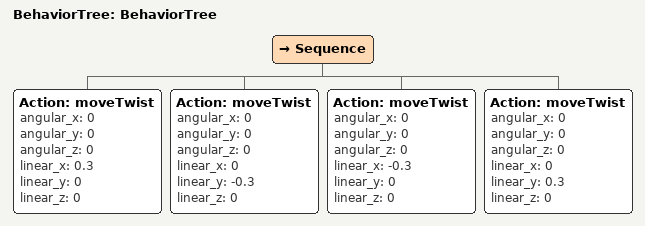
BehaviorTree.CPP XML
<?xml version="1.0"?>
<root main_tree_to_execute="BehaviorTree">
    <BehaviorTree ID="BehaviorTree">
        <Sequence>
            <Action ID="moveTwist" angular_x="0" angular_y="0" angular_z="0" linear_x="0.3" linear_y="0" linear_z="0"/>
            <Action ID="moveTwist" angular_x="0" angular_y="0" angular_z="0" linear_x="0" linear_y="-0.3" linear_z="0"/>
            <Action ID="moveTwist" angular_x="0" angular_y="0" angular_z="0" linear_x="-0.3" linear_y="0" linear_z="0"/>
            <Action ID="moveTwist" angular_x="0" angular_y="0" angular_z="0" linear_x="0" linear_y="0.3" linear_z="0"/>
        </Sequence>
    </BehaviorTree>
</root>
